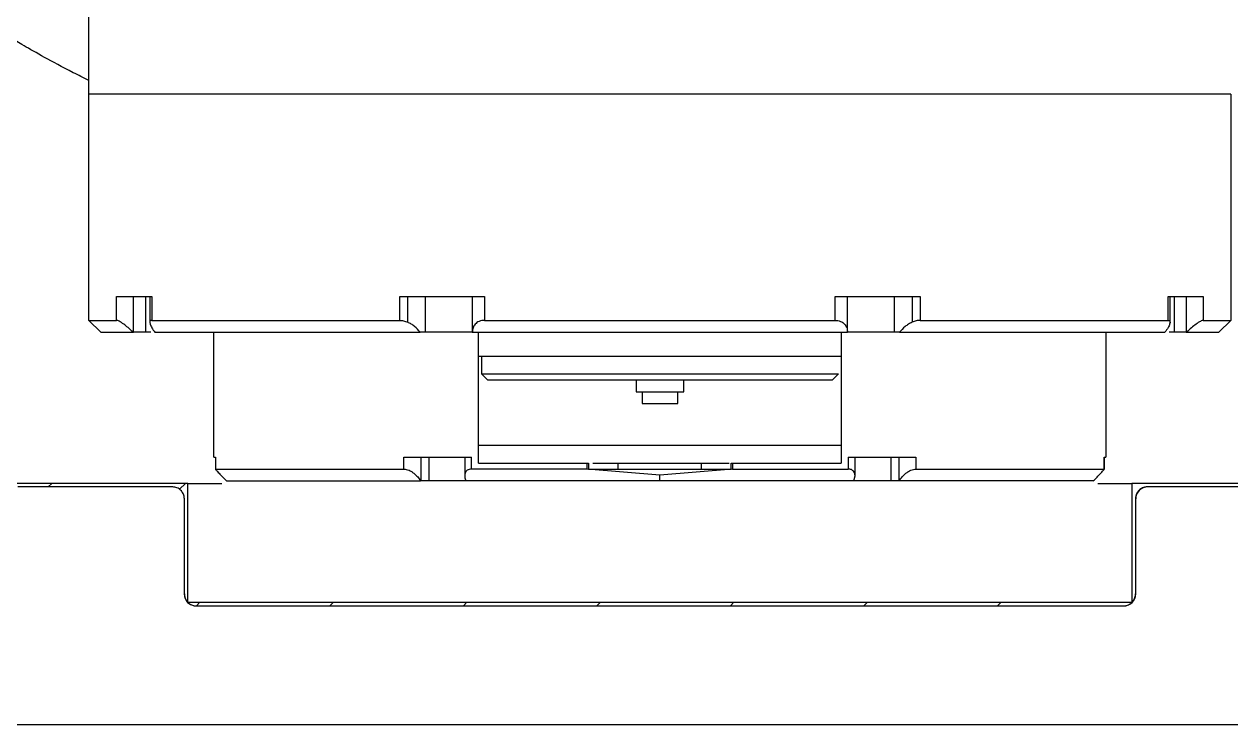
# Model space of a CAD drawing. Header units: millimetres. Extents: x -48 to 1187, y 2 to 839.
# Drawn here: x 113.01 to 153.59, y 338.42 to 361.98 of the extents above; entities that cross this region are included whole.
import ezdxf

# ---------------------------------------------------------------- set-up
doc = ezdxf.new("R2010")
doc.units = ezdxf.units.MM

# ---------------------------------------------------------------- blocks, each defined once
blk = doc.blocks.new('SW_HATCH_1')
at = {"color": 0, "linetype": 'Continuous', "lineweight": 18}
for p, q in [((-41.47, -28), (-41.35, -27.88)), ((-37.059, -28.079), (-36.86, -27.88)), ((-36.49, -32), (-36.37, -31.88)), ((-32, -32), (-31.88, -31.88)), ((-27.51, -32), (-27.39, -31.88)), ((-23.02, -32), (-22.9, -31.88)), ((-18.53, -32), (-18.41, -31.88)), ((-14.039, -32), (-13.919, -31.88)), ((-9.549, -32), (-9.429, -31.88))]:
    blk.add_line(p, q, dxfattribs=at)

msp = doc.modelspace()

# ---------------------------------------------------------------- linework, layer by layer
at = {"color": 7, "linetype": 'Continuous', "lineweight": 25}
for p, q in [((115.192389, 359.619202), (115.192389, 365.619202)), ((115.192398, 352.019202), (115.192398, 359.619202)), ((153.592381, 359.619203), (153.592381, 352.019202)), ((116.120487, 352.819202), (117.302236, 352.819202)), ((116.120487, 352.019202), (116.120487, 352.819202)), ((116.690488, 351.619202), (116.690488, 352.819202)), ((117.099443, 351.619202), (117.099443, 352.819202)), ((117.237763, 352.819202), (117.237763, 351.948832)), ((117.302236, 352.819202), (117.302236, 352.019202)), ((125.64217, 352.819202), (128.495164, 352.819202)), ((125.64217, 352.019202), (125.64217, 352.819202)), ((125.912747, 351.95504), (125.912747, 352.819202)), ((126.51237, 351.619202), (126.51237, 352.819202)), ((128.082513, 352.819202), (128.082513, 351.619202)), ((128.495164, 352.819202), (128.495164, 352.019202)), ((140.289613, 352.819203), (143.142607, 352.819203)), ((140.289613, 352.019202), (140.289613, 352.819203)), ((140.702266, 351.619203), (140.702266, 352.819203)), ((142.272409, 352.819203), (142.272409, 351.619203)), ((142.872032, 352.819203), (142.872032, 351.955227)), ((143.142607, 352.819203), (143.142607, 352.019202)), ((151.482542, 352.819203), (152.664291, 352.819203)), ((151.482542, 352.019202), (151.482542, 352.819203)), ((151.547016, 351.947755), (151.547016, 352.819203)), ((151.685336, 352.819203), (151.685336, 351.619203)), ((152.094291, 352.819203), (152.094291, 351.619203)), ((152.664291, 352.819203), (152.664291, 352.019202)), ((115.192398, 352.019202), (115.592395, 351.619202)), ((153.592381, 352.019202), (153.192384, 351.619203)), ((116.682904, 351.619202), (116.690488, 351.619202)), ((117.26817, 351.619202), (117.099443, 351.619202)), ((119.39239, 347.419202), (119.39239, 351.619202)), ((128.29239, 347.219202), (128.29239, 351.619202)), ((140.49239, 351.619203), (140.49239, 347.219203)), ((149.39239, 351.619203), (149.39239, 347.419203)), ((151.685336, 351.619203), (151.516609, 351.619203)), ((152.094291, 351.619203), (152.101875, 351.619203)), ((128.392397, 350.819202), (128.392397, 350.219203)), ((128.392397, 350.219203), (128.592394, 350.019204)), ((140.192385, 350.019204), (140.392382, 350.219203)), ((133.59239, 350.019204), (133.59239, 349.619202)), ((135.19239, 349.619202), (135.19239, 350.019204)), ((133.79239, 349.619202), (133.79239, 349.219202)), ((134.99239, 349.219202), (134.99239, 349.619202)), ((119.39239, 347.419202), (119.450148, 347.419202)), ((119.448607, 347.419202), (119.448607, 347.015285)), ((119.450148, 347.419202), (119.450148, 347.019202)), ((125.782386, 347.419202), (128.060151, 347.419202)), ((125.782386, 347.019202), (125.782386, 347.419202)), ((126.358396, 346.619202), (126.358396, 347.419202)), ((126.630287, 346.619202), (126.630287, 347.419202)), ((127.829011, 347.419202), (127.829011, 346.789765)), ((128.060151, 347.019202), (128.060151, 347.419202)), ((140.724628, 347.419203), (143.002393, 347.419203)), ((140.724628, 347.419203), (140.724628, 347.019203)), ((140.955768, 346.792513), (140.955768, 347.419203)), ((142.154492, 347.419203), (142.154492, 346.619203)), ((142.426383, 347.419203), (142.426383, 346.619203)), ((143.002393, 347.419203), (143.002393, 347.019203)), ((149.334632, 347.419203), (149.39239, 347.419203)), ((149.334632, 347.019203), (149.334632, 347.419203)), ((149.336172, 347.419203), (149.336172, 347.017703)), ((131.951078, 347.019202), (131.951078, 347.219202)), ((131.951078, 347.219202), (131.99239, 347.219202)), ((134.39239, 346.819203), (131.951078, 347.019202)), ((131.99239, 347.219202), (131.99239, 347.019202)), ((131.99239, 347.019202), (136.79239, 347.019203)), ((132.99239, 347.219202), (135.79239, 347.219203)), ((132.99239, 347.019202), (132.99239, 347.219202)), ((136.833701, 347.019203), (134.39239, 346.819203)), ((135.79239, 347.019203), (135.79239, 347.219203)), ((136.79239, 347.019203), (136.79239, 347.219203)), ((136.79239, 347.219203), (136.833701, 347.219203)), ((136.833701, 347.219203), (136.833701, 347.019203)), ((149.336172, 347.017703), (149.334632, 347.019203)), ((126.358396, 346.619202), (126.342642, 346.619202)), ((126.630287, 346.619202), (126.358396, 346.619202)), ((134.39239, 346.619202), (134.39239, 346.819203)), ((140.916031, 346.619203), (140.955768, 346.792513)), ((142.426383, 346.619203), (142.154492, 346.619203)), ((142.442137, 346.619203), (142.426383, 346.619203)), ((118.520162, 346.539202), (112.51803, 346.539202)), ((117.999916, 346.419202), (112.798103, 346.419202)), ((118.520162, 342.539202), (118.520162, 346.539202)), ((118.520162, 346.539202), (119.662457, 346.539202)), ((149.114182, 346.539203), (150.264617, 346.539203)), ((150.264617, 346.539203), (150.264617, 342.539203)), ((156.266749, 346.539203), (150.264617, 346.539203)), ((155.986676, 346.419203), (150.784863, 346.419203)), ((118.39239, 346.019202), (118.39239, 342.819202)), ((118.400104, 346.019202), (118.39239, 346.019202)), ((118.400104, 342.819202), (118.400104, 346.019202)), ((150.384675, 346.019203), (150.384675, 342.819203)), ((150.39239, 346.019203), (150.384675, 346.019203)), ((150.39239, 342.819203), (150.39239, 346.019203)), ((118.39239, 342.819202), (118.400104, 342.819202)), ((118.520162, 342.539202), (150.264617, 342.539203)), ((150.384675, 342.819203), (150.39239, 342.819203)), ((118.800302, 342.419202), (149.984477, 342.419203)), ((182.392389, 338.419203), (86.392389, 338.419203))]:
    msp.add_line(p, q, dxfattribs=at)
for centre, start, end in [((150.79239, 346.019203), 90.0000004, 180.0000004), ((118.79239, 342.819202), 180.0000004, 270.0000004), ((149.99239, 342.819203), 270.0000004, 0.0000004)]:
    msp.add_arc(centre, 0.4, start, end, dxfattribs=at)
for points, knots in [([(115.192389, 360.08386), (115.012186, 360.172879), (114.413188, 360.468779), (113.661784, 360.880767), (112.963402, 361.273993), (112.566277, 361.509842), (112.545131, 361.52224), (112.535778, 361.527724)], [0, 0, 0, 0, 0.101833772, 0.338496542, 0.576044604, 0.812484277, 1, 1, 1, 1]), ([(116.682904, 351.619202), (116.62384, 351.672961), (116.516517, 351.770646), (116.35225, 351.900125), (116.232977, 351.978205), (116.156496, 352.013923), (116.132369, 352.01746), (116.120487, 352.019202)], [0, 0, 0, 0, 0.277206139, 0.503706354, 0.766295709, 0.884904168, 1, 1, 1, 1]), ([(117.302236, 352.019202), (117.288094, 352.017308), (117.259396, 352.013465), (117.232394, 351.976169), (117.241853, 351.895541), (117.304067, 351.76678), (117.372991, 351.669072), (117.40817, 351.619202)], [0, 0, 0, 0, 0.120975594, 0.245482639, 0.49642843, 0.742977474, 1, 1, 1, 1]), ([(125.64217, 352.019202), (125.685279, 352.016062), (125.774847, 352.009538), (125.865671, 351.973653), (125.912782, 351.95504)], [0, 0, 0, 0, 0.481294959, 1, 1, 1, 1]), ([(126.331615, 351.619202), (126.273009, 351.686323), (126.186604, 351.785282), (126.034424, 351.894992), (125.952372, 351.935543), (125.912807, 351.955096)], [0, 0, 0, 0, 0.521900923, 0.769465643, 1, 1, 1, 1]), ([(128.495164, 352.019202), (128.462607, 352.017308), (128.396542, 352.013465), (128.280506, 351.976169), (128.171601, 351.895541), (128.097157, 351.76678), (128.087493, 351.669072), (128.082561, 351.619202)], [0, 0, 0, 0, 0.120975594, 0.245482639, 0.49642843, 0.742977474, 1, 1, 1, 1]), ([(140.289613, 352.019202), (140.320369, 352.017424), (140.383257, 352.013788), (140.500584, 351.978129), (140.608572, 351.90026), (140.686423, 351.770328), (140.696611, 351.672849), (140.702218, 351.619203)], [0, 0, 0, 0, 0.114287573, 0.233687267, 0.496282945, 0.722787169, 1, 1, 1, 1]), ([(142.872036, 351.955217), (142.831185, 351.934928), (142.746512, 351.892875), (142.595125, 351.782371), (142.509845, 351.684351), (142.453164, 351.619203)], [0, 0, 0, 0, 0.238166882, 0.493654066, 1, 1, 1, 1]), ([(143.142607, 352.019202), (143.098868, 352.016105), (143.009279, 352.00976), (142.918497, 351.973681), (142.872036, 351.955217)], [0, 0, 0, 0, 0.488215072, 1, 1, 1, 1]), ([(151.482542, 352.019202), (151.495953, 352.017424), (151.523374, 352.013788), (151.552481, 351.978126), (151.54409, 351.900275), (151.483318, 351.770343), (151.414493, 351.672861), (151.376609, 351.619203)], [0, 0, 0, 0, 0.114271727, 0.233666498, 0.496281846, 0.722732416, 1, 1, 1, 1]), ([(152.664291, 352.019202), (152.651734, 352.017308), (152.626254, 352.013465), (152.548405, 351.976169), (152.426122, 351.895541), (152.263694, 351.76678), (152.156557, 351.669072), (152.101875, 351.619203)], [0, 0, 0, 0, 0.120975594, 0.245482639, 0.49642843, 0.742977474, 1, 1, 1, 1]), ([(128.082513, 351.619202), (128.021314, 351.619202), (127.891967, 351.619202), (127.663829, 351.619202), (127.421819, 351.619202), (127.184198, 351.619202), (126.9658, 351.619202), (126.778605, 351.619202), (126.634913, 351.619202), (126.537752, 351.619202), (126.520831, 351.619202), (126.51237, 351.619202)], [0, 0, 0, 0, 0.100922781, 0.213307433, 0.325692086, 0.438076738, 0.55046139, 0.662846043, 0.775230695, 0.887615348, 1, 1, 1, 1]), ([(142.272409, 351.619203), (142.263948, 351.619203), (142.247027, 351.619203), (142.149866, 351.619203), (142.006174, 351.619203), (141.818979, 351.619203), (141.600581, 351.619203), (141.36296, 351.619203), (141.12095, 351.619203), (140.892812, 351.619203), (140.763465, 351.619203), (140.702266, 351.619203)], [0, 0, 0, 0, 0.112384652, 0.224769305, 0.337153957, 0.44953861, 0.561923262, 0.674307914, 0.786692567, 0.899077219, 1, 1, 1, 1]), ([(128.29239, 350.819202), (128.47239, 350.819202), (129.216611, 350.819202), (130.62836, 350.819202), (132.490538, 350.819202), (133.758439, 350.819202), (134.39239, 350.819202)], [0, 0, 0, 0, 0.096120135, 0.397413424, 0.698706712, 1, 1, 1, 1]), ([(134.39239, 350.819202), (135.02634, 350.819202), (136.294241, 350.819202), (138.156419, 350.819202), (139.568168, 350.819202), (140.312389, 350.819202), (140.49239, 350.819202)], [0, 0, 0, 0, 0.301293288, 0.602586576, 0.903879865, 1, 1, 1, 1]), ([(128.29239, 347.819202), (128.662363, 347.819202), (129.771395, 347.819202), (131.847008, 347.819202), (134.39239, 347.819203), (136.937771, 347.819203), (139.013384, 347.819203), (140.122416, 347.819203), (140.49239, 347.819203)], [0, 0, 0, 0, 0.100096166, 0.300048083, 0.5, 0.699951917, 0.899903834, 1, 1, 1, 1]), ([(119.450148, 347.019202), (119.449505, 347.017145), (119.448188, 347.01293), (119.474127, 346.980247), (119.514053, 346.934862), (119.581973, 346.861574), (119.684605, 346.754734), (119.774153, 346.664429), (119.819001, 346.619202)], [0, 0, 0, 0, 0.122237729, 0.250380107, 0.371332312, 0.501057453, 0.75011816, 1, 1, 1, 1]), ([(125.782386, 347.019202), (125.809149, 347.017074), (125.864436, 347.012676), (125.952886, 346.980558), (126.039077, 346.93485), (126.143301, 346.861753), (126.25573, 346.75435), (126.313704, 346.664201), (126.342642, 346.619202)], [0, 0, 0, 0, 0.121534446, 0.2510617395, 0.3688564731, 0.5017516843, 0.7512949236, 1, 1, 1, 1]), ([(128.060151, 347.019202), (128.032594, 347.017145), (127.976149, 347.01293), (127.913117, 346.980247), (127.867054, 346.934862), (127.831099, 346.861574), (127.821521, 346.754734), (127.852988, 346.664429), (127.868748, 346.619202)], [0, 0, 0, 0, 0.122237729, 0.250380107, 0.371332312, 0.501057453, 0.75011816, 1, 1, 1, 1]), ([(132.132394, 347.219202), (132.178473, 347.219202), (132.289886, 347.219202), (132.602504, 347.219202), (132.862428, 347.219202), (132.99239, 347.219202)], [0, 0, 0, 0, 0.260709698, 0.630354849, 1, 1, 1, 1]), ([(140.955768, 346.792513), (140.9535, 346.821913), (140.949135, 346.878509), (140.907715, 346.951019), (140.847804, 346.995644), (140.782178, 347.016262), (140.743663, 347.01823), (140.724628, 347.019203)], [0, 0, 0, 0, 0.2594126496, 0.4993923056, 0.7488400449, 0.8758740259, 1, 1, 1, 1]), ([(142.442137, 346.619203), (142.471232, 346.664421), (142.529327, 346.75471), (142.642, 346.862182), (142.746189, 346.935151), (142.83232, 346.98074), (142.920589, 347.012717), (142.975705, 347.017087), (143.002393, 347.019203)], [0, 0, 0, 0, 0.24991179, 0.499002347, 0.631859833, 0.74967691, 0.878791752, 1, 1, 1, 1]), ([(148.965779, 346.619203), (149.008395, 346.662172), (149.093779, 346.748262), (149.211331, 346.870295), (149.290652, 346.956545), (149.330309, 347.004294), (149.334254, 347.013316), (149.336172, 347.017703)], [0, 0, 0, 0, 0.24903049, 0.49893959, 0.748566412, 0.877745942, 1, 1, 1, 1]), ([(127.882601, 346.619202), (127.866228, 346.619202), (127.765678, 346.619202), (127.505218, 346.619202), (127.161362, 346.619202), (126.837107, 346.619202), (126.699227, 346.619202), (126.630287, 346.619202)], [0, 0, 0, 0, 0.046371048, 0.284778286, 0.523185524, 0.761592762, 1, 1, 1, 1]), ([(142.154492, 346.619203), (142.085561, 346.619203), (141.9477, 346.619203), (141.623307, 346.619203), (141.279973, 346.619203), (141.024489, 346.619203), (140.92795, 346.619203), (140.916031, 346.619203)], [0, 0, 0, 0, 0.241496877, 0.482993754, 0.724490631, 0.965987508, 1, 1, 1, 1]), ([(118.400104, 346.019202), (118.396494, 346.059729), (118.388883, 346.145169), (118.326267, 346.263039), (118.239923, 346.345693), (118.135352, 346.400935), (118.056577, 346.418401), (118.005848, 346.419119), (117.999916, 346.419202)], [0, 0, 0, 0, 0.193529529, 0.408009465, 0.62254656, 0.756794611, 0.971558732, 1, 1, 1, 1]), ([(150.784863, 346.419203), (150.773117, 346.41888), (150.716568, 346.41733), (150.616432, 346.390257), (150.502863, 346.313919), (150.431807, 346.217458), (150.391947, 346.116554), (150.38726, 346.053816), (150.384675, 346.019203)], [0, 0, 0, 0, 0.056291691, 0.271003399, 0.48570445, 0.700335701, 0.834669877, 1, 1, 1, 1]), ([(118.400104, 342.819202), (118.4029, 342.783546), (118.409214, 342.70303), (118.457957, 342.602832), (118.534653, 342.513151), (118.634575, 342.44688), (118.733917, 342.420884), (118.789505, 342.419476), (118.800302, 342.419202)], [0, 0, 0, 0, 0.170438915, 0.384864858, 0.518937123, 0.733596893, 0.948254051, 1, 1, 1, 1]), ([(149.984477, 342.419203), (149.986126, 342.419209), (150.032585, 342.419397), (150.124354, 342.436273), (150.243378, 342.50412), (150.332654, 342.607521), (150.378434, 342.718819), (150.382948, 342.791427), (150.384675, 342.819203)], [0, 0, 0, 0, 0.007906707, 0.222747422, 0.437582305, 0.652347433, 0.867010693, 1, 1, 1, 1])]:
    msp.add_open_spline(points, degree=3, knots=knots, dxfattribs=at)
for points in [[(134.392389, 359.619202), (133.554633, 359.619202), (131.879121, 359.619202), (129.408855, 359.619202), (127.023858, 359.619202), (124.764941, 359.619202), (122.670743, 359.619202), (120.777139, 359.619202), (119.116374, 359.619202), (117.717439, 359.619202), (116.602124, 359.619202), (115.797526, 359.619202), (115.287504, 359.619202), (115.2241, 359.619202), (115.192398, 359.619202)], [(153.592381, 359.619203), (153.560679, 359.619203), (153.497275, 359.619203), (152.987253, 359.619203), (152.182654, 359.619203), (151.06734, 359.619203), (149.668405, 359.619203), (148.00764, 359.619203), (146.114036, 359.619203), (144.019838, 359.619203), (141.760921, 359.619203), (139.375924, 359.619203), (136.905658, 359.619203), (135.230146, 359.619202), (134.392389, 359.619202)], [(115.192398, 352.019202), (115.231778, 352.019202), (115.310538, 352.019202), (115.850504, 352.019202), (116.120487, 352.019202)], [(117.302236, 352.019202), (117.79747, 352.019202), (118.78794, 352.019202), (120.768209, 352.019202), (123.034893, 352.019202), (124.773078, 352.019202), (125.64217, 352.019202)], [(128.495164, 352.019202), (129.459889, 352.019202), (131.389339, 352.019202), (134.392389, 352.019202), (137.395438, 352.019202), (139.324888, 352.019202), (140.289613, 352.019202)], [(143.142607, 352.019202), (144.0117, 352.019202), (145.749885, 352.019202), (148.016569, 352.019202), (149.996838, 352.019202), (150.987308, 352.019202), (151.482542, 352.019202)], [(152.664291, 352.019202), (152.934275, 352.019202), (153.474241, 352.019202), (153.553001, 352.019202), (153.592381, 352.019202)], [(115.592395, 351.619202), (115.638836, 351.619202), (115.731717, 351.619202), (116.365842, 351.619202), (116.682904, 351.619202)], [(117.099443, 351.619202), (117.070619, 351.619202), (117.012969, 351.619202), (116.911353, 351.619202), (116.803021, 351.619202), (116.727999, 351.619202), (116.690488, 351.619202)], [(117.40817, 351.619202), (117.915749, 351.619202), (118.930906, 351.619202), (121.042491, 351.619202), (123.491844, 351.619202), (125.385025, 351.619202), (126.331615, 351.619202)], [(126.51237, 351.619202), (126.50893, 351.619202), (126.502049, 351.619202), (126.464284, 351.619202), (126.40917, 351.619202), (126.357467, 351.619202), (126.331615, 351.619202)], [(128.082561, 351.619202), (129.110814, 351.619202), (131.167319, 351.619202), (134.39239, 351.619203), (137.61746, 351.619203), (139.673965, 351.619203), (140.702218, 351.619203)], [(142.453164, 351.619203), (142.427312, 351.619203), (142.375609, 351.619203), (142.320495, 351.619203), (142.28273, 351.619203), (142.275849, 351.619203), (142.272409, 351.619203)], [(142.453164, 351.619203), (143.399754, 351.619203), (145.292935, 351.619203), (147.742288, 351.619203), (149.853873, 351.619203), (150.86903, 351.619203), (151.376609, 351.619203)], [(152.094291, 351.619203), (152.05678, 351.619203), (151.981758, 351.619203), (151.873426, 351.619203), (151.77181, 351.619203), (151.714161, 351.619203), (151.685336, 351.619203)], [(152.101875, 351.619203), (152.418937, 351.619203), (153.053062, 351.619203), (153.145944, 351.619203), (153.192384, 351.619203)], [(128.392397, 350.219203), (128.414727, 350.219203), (128.459387, 350.219203), (128.816163, 350.219203), (129.370675, 350.219203), (130.122604, 350.219203), (131.037431, 350.219203), (132.081505, 350.219203), (133.2143, 350.219203), (134.39239, 350.219203), (135.570479, 350.219203), (136.703274, 350.219203), (137.747348, 350.219203), (138.662175, 350.219203), (139.414104, 350.219203), (139.968616, 350.219203), (140.325392, 350.219203), (140.370052, 350.219203), (140.392382, 350.219203)], [(128.592394, 350.019204), (128.61398, 350.019204), (128.657152, 350.019204), (129.002035, 350.019204), (129.538063, 350.019204), (130.264929, 350.019204), (131.149262, 350.019204), (132.158533, 350.019204), (133.253569, 350.019204), (134.012783, 350.019204), (134.39239, 350.019204)], [(134.39239, 350.019204), (134.771996, 350.019204), (135.53121, 350.019204), (136.626246, 350.019204), (137.635518, 350.019204), (138.51985, 350.019204), (139.246716, 350.019204), (139.782744, 350.019204), (140.127627, 350.019204), (140.170799, 350.019204), (140.192385, 350.019204)], [(133.59239, 349.619202), (133.604415, 349.619202), (133.628465, 349.619202), (133.813465, 349.619202), (134.077901, 349.619202), (134.28756, 349.619202), (134.39239, 349.619202)], [(134.39239, 349.619202), (134.497219, 349.619202), (134.706878, 349.619202), (134.971314, 349.619202), (135.156314, 349.619202), (135.180364, 349.619202), (135.19239, 349.619202)], [(133.79239, 349.219202), (133.801408, 349.219202), (133.819446, 349.219202), (133.958196, 349.219202), (134.156523, 349.219202), (134.313767, 349.219202), (134.39239, 349.219202)], [(134.39239, 349.219202), (134.471012, 349.219202), (134.628256, 349.219202), (134.826583, 349.219202), (134.965333, 349.219202), (134.983371, 349.219202), (134.99239, 349.219202)], [(119.450148, 347.019202), (119.514993, 347.019202), (119.644683, 347.019202), (120.061604, 347.019202), (120.635717, 347.019202), (121.376522, 347.019202), (122.270245, 347.019202), (123.309936, 347.019202), (124.473659, 347.019202), (125.346144, 347.019202), (125.782386, 347.019202)], [(131.951078, 347.019202), (131.282098, 347.019202), (129.944137, 347.019202), (128.688147, 347.019202), (128.060151, 347.019202)], [(128.29239, 347.219202), (128.884652, 347.219202), (130.069177, 347.219202), (131.323778, 347.219202), (131.951078, 347.219202)], [(135.79239, 347.219203), (135.922737, 347.219203), (136.183432, 347.219203), (136.524319, 347.219203), (136.652286, 347.219203), (136.716269, 347.219203)], [(136.833701, 347.219203), (137.461001, 347.219203), (138.715602, 347.219203), (139.900127, 347.219203), (140.49239, 347.219203)], [(136.833701, 347.019203), (137.502681, 347.019203), (138.840642, 347.019203), (140.096632, 347.019203), (140.724628, 347.019203)], [(143.002393, 347.019203), (143.438636, 347.019203), (144.31112, 347.019203), (145.474843, 347.019203), (146.514534, 347.019203), (147.408257, 347.019203), (148.149062, 347.019203), (148.723175, 347.019203), (149.140096, 347.019203), (149.269786, 347.019203), (149.334632, 347.019203)], [(119.819001, 346.619202), (119.871838, 346.619202), (119.977513, 346.619202), (120.381437, 346.619202), (120.958987, 346.619202), (121.720388, 346.619202), (122.649973, 346.619202), (123.739197, 346.619202), (124.963311, 346.619202), (125.882865, 346.619202), (126.342642, 346.619202)], [(134.39239, 346.619202), (133.828727, 346.619202), (132.701403, 346.619202), (131.034629, 346.619202), (129.406591, 346.619202), (128.381362, 346.619202), (127.868748, 346.619202)], [(140.916031, 346.619203), (140.403417, 346.619203), (139.378188, 346.619203), (137.75015, 346.619203), (136.083376, 346.619202), (134.956052, 346.619202), (134.39239, 346.619202)], [(148.965779, 346.619203), (148.912941, 346.619203), (148.807266, 346.619203), (148.403343, 346.619203), (147.825792, 346.619203), (147.064391, 346.619203), (146.134806, 346.619203), (145.045582, 346.619203), (143.821468, 346.619203), (142.901914, 346.619203), (142.442137, 346.619203)]]:
    msp.add_open_spline(points, degree=3, dxfattribs=at)

# ---------------------------------------------------------------- block references
at = {"color": 7, "linetype": 'Continuous', "lineweight": 18}
msp.add_blockref('SW_HATCH_1', (155.29367, 374.419203), dxfattribs=at)

doc.saveas('drawing.dxf')
